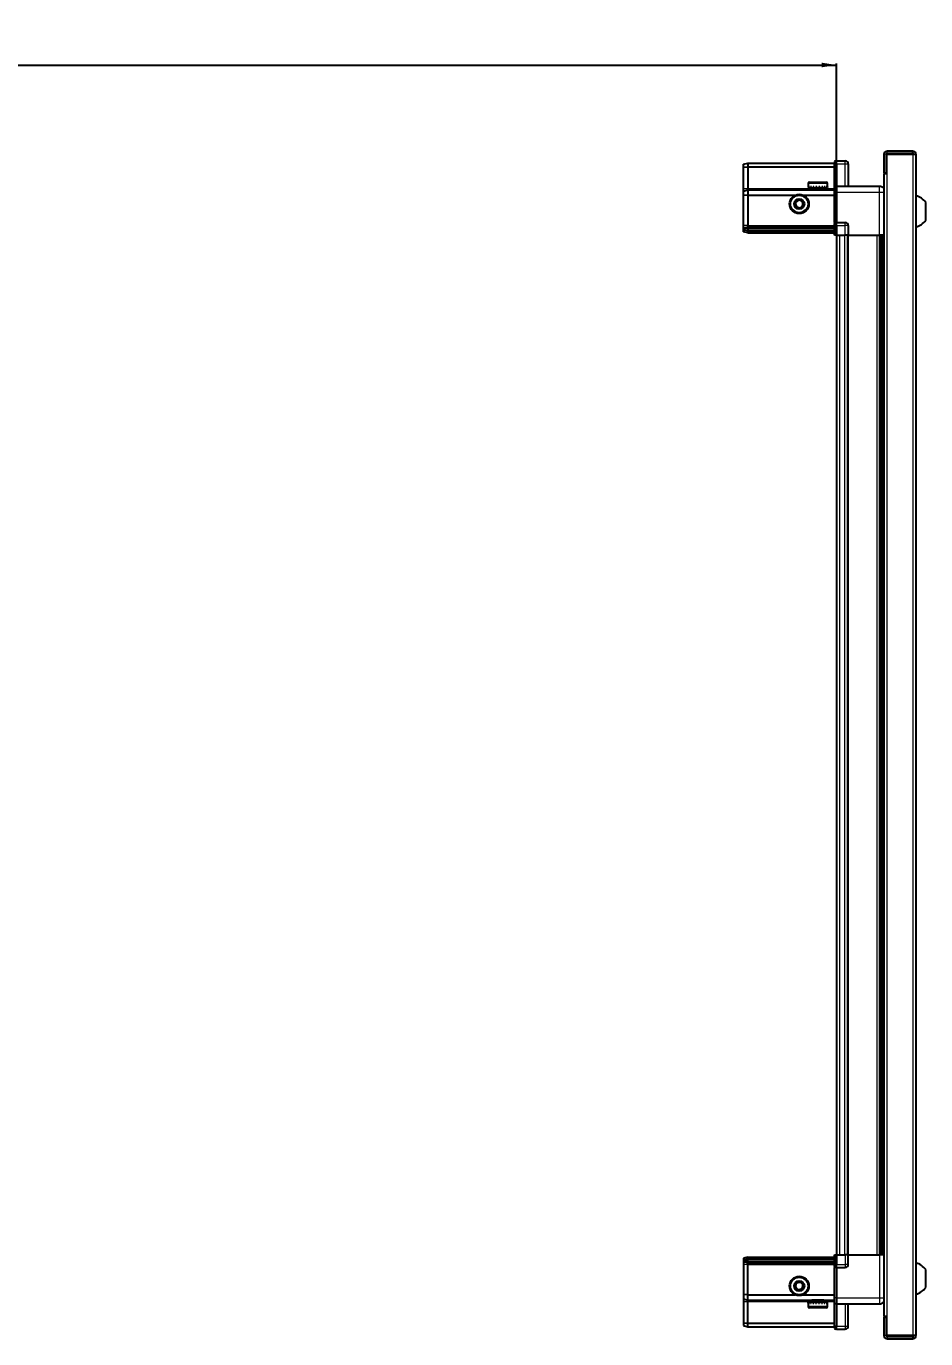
# Model space of a CAD drawing. Header units: millimetres. Extents: x 834 to 4245, y -510 to 2026.
# Drawn here: x 2665 to 3270, y 1077 to 1960 of the extents above; entities that cross this region are included whole.
import ezdxf

# ---------------------------------------------------------------- set-up
doc = ezdxf.new("R2010")
doc.units = ezdxf.units.MM
doc.layers.add('FORMAT', color=7, linetype='Continuous')
doc.styles.add('SLDTEXTSTYLE0', font='TXT', dxfattribs={"width": 0.75})
doc.dimstyles.new('SLDDIMSTYLE0', dxfattribs={"dimtxt": 20, "dimasz": 10, "dimexe": 0, "dimexo": 0.0625, "dimgap": 5, "dimtad": 2, "dimdec": 1, "dimrnd": 1e-09, "dimzin": 12, "dimdsep": 46, "dimtxsty": 'SLDTEXTSTYLE0', "dimsah": 1, "dimcen": 0.09, "dimadec": 0, "dimazin": 3, "dimtfac": 1, "dimtofl": 0, "dimtmove": 0, "dimatfit": 3, "dimfxl": 0, "dimfrac": 2, "dimtolj": 1, "dimtzin": 12, "dimarcsym": 0})

# ---------------------------------------------------------------- blocks, each defined once
blk = doc.blocks.new('_D_4')
at = {"layer": 'FORMAT'}
for p, q in [((1910.07, 1819.77), (1910.07, 1935.26)), ((1910.07, 1934.26), (3210.07, 1934.26)), ((3210.07, 1819.77), (3210.07, 1935.26))]:
    blk.add_line(p, q, dxfattribs=at)
for points in [[(1910.07, 1934.26), (1920.07, 1932.72), (1920.07, 1935.8)], [(3210.07, 1934.26), (3200.07, 1935.8), (3200.07, 1932.72)]]:
    blk.add_solid(points, dxfattribs=at)
at = {"layer": 'FORMAT', "insert": (2530.51, 1960.04), "char_height": 20, "attachment_point": 1, "style": 'SLDTEXTSTYLE0'}
blk.add_mtext('1300', dxfattribs=at)

msp = doc.modelspace()

# ---------------------------------------------------------------- linework, layer by layer
at = {"color": 7, "linetype": 'Continuous', "lineweight": 25}
for p, q in [((3241.92, 1874.16), (3241.92, 1861.76)), ((3243.42, 1874.16), (3243.42, 1861.76)), ((3243.92, 1861.26), (3243.92, 1874.16)), ((3243.92, 1874.16), (3261.32, 1874.16)), ((3261.32, 1876.26), (3244.02, 1876.26)), ((3261.32, 1874.76), (3244.02, 1874.76)), ((3261.32, 1874.76), (3261.32, 1876.26)), ((3261.32, 1874.16), (3263.42, 1874.16)), ((3263.42, 1874.16), (3263.42, 1079.36)), ((3147.42, 1867.45), (3150.42, 1868.26)), ((3147.42, 1865.6), (3147.42, 1867.45)), ((3147.42, 1865.6), (3150.42, 1865.76)), ((3147.42, 1851.26), (3147.42, 1865.6)), ((3150.42, 1868.26), (3150.42, 1865.76)), ((3150.42, 1868.26), (3208.72, 1868.26)), ((3150.42, 1865.76), (3150.42, 1851.26)), ((3150.42, 1865.76), (3208.72, 1865.76)), ((3209.59, 1869.76), (3208.72, 1869.26)), ((3209.59, 1869.76), (3208.72, 1869.26)), ((3208.72, 1869.26), (3208.72, 1867.76)), ((3208.72, 1852.96), (3208.72, 1867.76)), ((3209.92, 1869.76), (3209.59, 1869.76)), ((3209.92, 1869.76), (3209.59, 1869.76)), ((3209.92, 1869.76), (3209.92, 1869.76)), ((3209.92, 1867.76), (3209.92, 1869.76)), ((3209.92, 1869.76), (3215.92, 1869.76)), ((3209.92, 1867.76), (3209.92, 1852.96)), ((3217.92, 1867.76), (3217.92, 1852.76)), ((3190.92, 1854.66), (3190.92, 1851.76)), ((3191.72, 1855.46), (3203.12, 1855.46)), ((3203.92, 1851.76), (3203.92, 1854.66)), ((3241.82, 1861.26), (3241.82, 1092.26)), ((3241.82, 1861.26), (3243.92, 1861.26)), ((3241.92, 1861.76), (3243.42, 1861.76)), ((3147.42, 1849.45), (3147.42, 1851.26)), ((3147.42, 1849.45), (3150.42, 1850.26)), ((3147.42, 1846.42), (3147.42, 1849.45)), ((3150.42, 1846.76), (3147.42, 1846.42)), ((3147.42, 1826.26), (3147.42, 1846.42)), ((3150.42, 1851.26), (3150.42, 1850.26)), ((3150.42, 1850.26), (3150.42, 1846.76)), ((3150.42, 1850.26), (3208.72, 1850.26)), ((3150.42, 1846.76), (3150.42, 1826.26)), ((3150.42, 1846.76), (3182.42, 1846.76)), ((3187.42, 1846.76), (3208.72, 1846.76)), ((3190.92, 1851.76), (3190.96, 1851.76)), ((3191.08, 1852.26), (3190.96, 1852.26)), ((3190.96, 1852.26), (3190.96, 1851.76)), ((3190.96, 1851.76), (3191.08, 1851.76)), ((3191.08, 1852.26), (3191.08, 1851.76)), ((3191.08, 1851.76), (3191.49, 1851.76)), ((3191.83, 1852.26), (3191.49, 1852.26)), ((3191.49, 1852.26), (3191.49, 1851.76)), ((3191.49, 1851.76), (3191.83, 1851.76)), ((3191.83, 1852.26), (3191.83, 1851.76)), ((3191.83, 1851.76), (3192.6, 1851.76)), ((3193.12, 1852.26), (3192.6, 1852.26)), ((3192.6, 1852.26), (3192.6, 1851.76)), ((3192.6, 1851.76), (3193.12, 1851.76)), ((3193.02, 1851.76), (3193.02, 1851.66)), ((3193.02, 1851.66), (3201.82, 1851.66)), ((3193.12, 1852.26), (3193.12, 1851.76)), ((3193.12, 1851.76), (3194.18, 1851.76)), ((3193.42, 1851.26), (3194.11, 1850.77)), ((3193.42, 1851.26), (3201.42, 1851.26)), ((3194.11, 1850.77), (3193.42, 1850.29)), ((3193.42, 1850.29), (3193.42, 1850.26)), ((3193.42, 1850.29), (3201.42, 1850.29)), ((3194.11, 1850.77), (3200.73, 1850.77)), ((3194.84, 1852.26), (3194.18, 1852.26)), ((3194.18, 1852.26), (3194.18, 1851.76)), ((3194.18, 1851.76), (3194.84, 1851.76)), ((3194.84, 1852.26), (3194.84, 1851.76)), ((3194.84, 1851.76), (3196.08, 1851.76)), ((3196.81, 1852.26), (3196.08, 1852.26)), ((3196.08, 1852.26), (3196.08, 1851.76)), ((3196.08, 1851.76), (3196.51, 1851.76)), ((3196.51, 1852.26), (3196.51, 1851.76)), ((3196.81, 1852.26), (3196.81, 1851.76)), ((3196.81, 1851.76), (3198.11, 1851.76)), ((3198.84, 1852.26), (3198.11, 1852.26)), ((3198.11, 1852.26), (3198.11, 1851.76)), ((3198.38, 1852.26), (3198.38, 1851.76)), ((3198.38, 1851.76), (3198.84, 1851.76)), ((3198.84, 1852.26), (3198.84, 1851.76)), ((3198.84, 1851.76), (3200.08, 1851.76)), ((3200.73, 1852.26), (3200.08, 1852.26)), ((3200.08, 1852.26), (3200.08, 1851.76)), ((3200.08, 1851.76), (3200.73, 1851.76)), ((3200.73, 1852.26), (3200.73, 1851.76)), ((3200.73, 1851.76), (3201.78, 1851.76)), ((3200.73, 1850.77), (3201.42, 1851.26)), ((3201.42, 1850.29), (3200.73, 1850.77)), ((3201.42, 1850.26), (3201.42, 1850.29)), ((3202.3, 1852.26), (3201.78, 1852.26)), ((3201.78, 1852.26), (3201.78, 1851.76)), ((3201.78, 1851.76), (3202.3, 1851.76)), ((3201.82, 1851.66), (3201.82, 1851.76)), ((3202.3, 1852.26), (3202.3, 1851.76)), ((3202.3, 1851.76), (3203.06, 1851.76)), ((3203.39, 1852.26), (3203.06, 1852.26)), ((3203.06, 1852.26), (3203.06, 1851.76)), ((3203.06, 1851.76), (3203.39, 1851.76)), ((3203.39, 1852.26), (3203.39, 1851.76)), ((3203.39, 1851.76), (3203.78, 1851.76)), ((3203.89, 1852.26), (3203.78, 1852.26)), ((3203.78, 1852.26), (3203.78, 1851.76)), ((3203.78, 1851.76), (3203.89, 1851.76)), ((3203.89, 1852.26), (3203.89, 1851.76)), ((3203.89, 1851.76), (3203.92, 1851.76)), ((3208.72, 1852.76), (3208.72, 1852.96)), ((3209.92, 1852.76), (3208.72, 1852.76)), ((3208.72, 1848.76), (3208.72, 1852.76)), ((3208.72, 1828.46), (3208.72, 1848.76)), ((3209.92, 1852.96), (3209.92, 1852.76)), ((3209.92, 1852.76), (3209.92, 1848.76)), ((3209.92, 1852.76), (3238.92, 1852.76)), ((3209.92, 1848.76), (3209.92, 1828.46)), ((3270.02, 1829.76), (3270.02, 1841.76)), ((3208.72, 1828.26), (3208.72, 1828.46)), ((3209.92, 1828.26), (3208.72, 1828.26)), ((3208.72, 1828.26), (3208.72, 1827.58)), ((3209.92, 1828.46), (3209.92, 1828.26)), ((3209.92, 1826.26), (3209.92, 1828.26)), ((3209.92, 1828.26), (3215.92, 1828.26)), ((3209.92, 1826.26), (3209.92, 1828.26)), ((3147.42, 1824.45), (3147.42, 1826.26)), ((3150.42, 1825.26), (3147.42, 1824.45)), ((3147.42, 1823.71), (3147.42, 1824.45)), ((3150.42, 1824.26), (3147.42, 1823.71)), ((3147.42, 1823.21), (3147.42, 1823.71)), ((3150.42, 1822.76), (3147.42, 1823.21)), ((3147.42, 1822.06), (3147.42, 1823.21)), ((3150.42, 1821.26), (3147.42, 1822.06)), ((3150.42, 1826.26), (3150.42, 1825.26)), ((3150.42, 1825.26), (3150.42, 1824.26)), ((3150.42, 1825.26), (3208.72, 1825.26)), ((3150.42, 1824.26), (3208.72, 1824.26)), ((3150.42, 1824.26), (3150.42, 1822.76)), ((3150.42, 1822.76), (3150.42, 1821.26)), ((3150.42, 1822.76), (3208.72, 1822.76)), ((3150.42, 1821.26), (3208.72, 1821.26)), ((3208.72, 1819.76), (3208.72, 1827.58)), ((3209.59, 1819.76), (3208.72, 1819.76)), ((3209.59, 1826.26), (3209.59, 1819.76)), ((3209.92, 1819.76), (3209.59, 1819.76)), ((3209.92, 1826.26), (3209.92, 1819.76)), ((3209.92, 1819.76), (3215.92, 1819.76)), ((3210.07, 1819.76), (3210.07, 1133.76)), ((3217.92, 1819.76), (3215.92, 1819.76)), ((3217.27, 1819.76), (3217.27, 1133.76)), ((3217.92, 1826.26), (3217.92, 1819.76)), ((3217.92, 1819.76), (3238.92, 1819.76)), ((3239.94, 1133.76), (3239.94, 1819.76)), ((3239.98, 1133.76), (3239.98, 1819.76)), ((3241.77, 1819.76), (3241.77, 1133.76)), ((3150.42, 1132.26), (3147.42, 1131.45)), ((3147.42, 1131.45), (3147.42, 1130.3)), ((3150.42, 1130.76), (3147.42, 1130.3)), ((3150.42, 1130.76), (3150.42, 1132.26)), ((3150.42, 1132.26), (3208.72, 1132.26)), ((3150.42, 1129.26), (3150.42, 1130.76)), ((3150.42, 1130.76), (3208.72, 1130.76)), ((3208.72, 1125.93), (3208.72, 1133.76)), ((3208.72, 1133.76), (3209.59, 1133.76)), ((3209.59, 1133.76), (3209.59, 1133.76)), ((3209.59, 1133.76), (3209.59, 1127.26)), ((3209.92, 1133.76), (3209.59, 1133.76)), ((3209.92, 1133.76), (3209.92, 1127.26)), ((3209.92, 1133.76), (3209.92, 1133.76)), ((3209.92, 1133.76), (3209.92, 1127.26)), ((3209.92, 1133.76), (3215.92, 1133.76)), ((3217.92, 1133.76), (3215.92, 1133.76)), ((3217.92, 1127.26), (3217.92, 1133.76)), ((3217.92, 1133.76), (3238.92, 1133.76)), ((3147.42, 1130.3), (3147.42, 1129.8)), ((3150.42, 1129.26), (3147.42, 1129.8)), ((3147.42, 1129.8), (3147.42, 1129.06)), ((3150.42, 1128.26), (3147.42, 1129.06)), ((3147.42, 1129.06), (3147.42, 1127.26)), ((3147.42, 1127.26), (3147.42, 1107.09)), ((3150.42, 1129.26), (3208.72, 1129.26)), ((3150.42, 1128.26), (3150.42, 1129.26)), ((3150.42, 1128.26), (3208.72, 1128.26)), ((3150.42, 1127.26), (3150.42, 1128.26)), ((3150.42, 1106.76), (3150.42, 1127.26)), ((3208.72, 1125.93), (3208.72, 1125.26)), ((3209.92, 1125.26), (3208.72, 1125.26)), ((3208.72, 1125.06), (3208.72, 1125.26)), ((3208.72, 1104.76), (3208.72, 1125.06)), ((3209.92, 1125.26), (3209.92, 1127.26)), ((3209.92, 1125.26), (3209.92, 1125.06)), ((3209.92, 1125.26), (3215.92, 1125.26)), ((3209.92, 1125.06), (3209.92, 1104.76)), ((3270.02, 1111.76), (3270.02, 1123.76)), ((3150.42, 1106.76), (3147.42, 1107.09)), ((3147.42, 1107.09), (3147.42, 1104.06)), ((3147.42, 1104.06), (3150.42, 1103.26)), ((3147.42, 1104.06), (3147.42, 1102.26)), ((3150.42, 1106.76), (3182.42, 1106.76)), ((3150.42, 1103.26), (3150.42, 1106.76)), ((3187.42, 1106.76), (3208.72, 1106.76)), ((3208.72, 1100.76), (3208.72, 1104.76)), ((3209.92, 1104.76), (3209.92, 1100.76)), ((3147.42, 1102.26), (3147.42, 1087.91)), ((3150.42, 1103.26), (3208.72, 1103.26)), ((3150.42, 1102.26), (3150.42, 1103.26)), ((3150.42, 1087.76), (3150.42, 1102.26)), ((3190.92, 1101.76), (3190.92, 1098.86)), ((3190.94, 1101.76), (3190.92, 1101.76)), ((3190.94, 1101.26), (3190.94, 1101.76)), ((3191.04, 1101.76), (3190.94, 1101.76)), ((3190.94, 1101.26), (3191.04, 1101.26)), ((3191.04, 1101.26), (3191.04, 1101.76)), ((3191.41, 1101.76), (3191.04, 1101.76)), ((3191.41, 1101.26), (3191.41, 1101.76)), ((3191.73, 1101.76), (3191.41, 1101.76)), ((3191.41, 1101.26), (3191.73, 1101.26)), ((3203.12, 1098.06), (3191.72, 1098.06)), ((3191.73, 1101.26), (3191.73, 1101.76)), ((3192.47, 1101.76), (3191.73, 1101.76)), ((3192.47, 1101.26), (3192.47, 1101.76)), ((3192.97, 1101.76), (3192.47, 1101.76)), ((3192.47, 1101.26), (3192.97, 1101.26)), ((3192.97, 1101.26), (3192.97, 1101.76)), ((3194.01, 1101.76), (3192.97, 1101.76)), ((3193.02, 1101.86), (3193.02, 1101.76)), ((3201.82, 1101.86), (3193.02, 1101.86)), ((3193.42, 1103.26), (3193.42, 1103.22)), ((3193.42, 1103.22), (3194.11, 1102.74)), ((3201.42, 1103.22), (3193.42, 1103.22)), ((3194.11, 1102.74), (3193.42, 1102.26)), ((3201.42, 1102.26), (3193.42, 1102.26)), ((3194.01, 1101.26), (3194.01, 1101.76)), ((3194.66, 1101.76), (3194.01, 1101.76)), ((3194.01, 1101.26), (3194.66, 1101.26)), ((3200.73, 1102.74), (3194.11, 1102.74)), ((3194.66, 1101.26), (3194.66, 1101.76)), ((3195.89, 1101.76), (3194.66, 1101.76)), ((3195.89, 1101.26), (3195.89, 1101.76)), ((3196.38, 1101.76), (3195.89, 1101.76)), ((3195.89, 1101.26), (3196.61, 1101.26)), ((3196.38, 1101.26), (3196.38, 1101.76)), ((3196.61, 1101.26), (3196.61, 1101.76)), ((3197.91, 1101.76), (3196.61, 1101.76)), ((3197.91, 1101.26), (3197.91, 1101.76)), ((3197.91, 1101.26), (3198.64, 1101.26)), ((3198.25, 1101.26), (3198.25, 1101.76)), ((3198.64, 1101.76), (3198.25, 1101.76)), ((3198.64, 1101.26), (3198.64, 1101.76)), ((3199.89, 1101.76), (3198.64, 1101.76)), ((3199.89, 1101.26), (3199.89, 1101.76)), ((3200.56, 1101.76), (3199.89, 1101.76)), ((3199.89, 1101.26), (3200.56, 1101.26)), ((3200.56, 1101.26), (3200.56, 1101.76)), ((3201.63, 1101.76), (3200.56, 1101.76)), ((3200.73, 1102.74), (3201.42, 1103.22)), ((3201.42, 1102.26), (3200.73, 1102.74)), ((3201.42, 1103.22), (3201.42, 1103.26)), ((3201.63, 1101.26), (3201.63, 1101.76)), ((3202.16, 1101.76), (3201.63, 1101.76)), ((3201.63, 1101.26), (3202.16, 1101.26)), ((3201.82, 1101.76), (3201.82, 1101.86)), ((3202.16, 1101.26), (3202.16, 1101.76)), ((3202.95, 1101.76), (3202.16, 1101.76)), ((3202.95, 1101.26), (3202.95, 1101.76)), ((3203.3, 1101.76), (3202.95, 1101.76)), ((3202.95, 1101.26), (3203.3, 1101.26)), ((3203.3, 1101.26), (3203.3, 1101.76)), ((3203.74, 1101.76), (3203.3, 1101.76)), ((3203.74, 1101.26), (3203.74, 1101.76)), ((3203.87, 1101.76), (3203.74, 1101.76)), ((3203.74, 1101.26), (3203.87, 1101.26)), ((3203.87, 1101.26), (3203.87, 1101.76)), ((3203.92, 1101.76), (3203.87, 1101.76)), ((3203.92, 1098.86), (3203.92, 1101.76)), ((3209.92, 1100.76), (3208.72, 1100.76)), ((3208.72, 1100.56), (3208.72, 1100.76)), ((3208.72, 1085.76), (3208.72, 1100.56)), ((3209.92, 1100.76), (3209.92, 1100.56)), ((3209.92, 1100.76), (3238.92, 1100.76)), ((3209.92, 1100.56), (3209.92, 1085.76)), ((3209.92, 1100.56), (3209.92, 1085.76)), ((3217.92, 1085.76), (3217.92, 1100.76)), ((3147.42, 1087.91), (3150.42, 1087.76)), ((3147.42, 1087.91), (3147.42, 1086.06)), ((3150.42, 1087.76), (3208.72, 1087.76)), ((3150.42, 1085.26), (3150.42, 1087.76)), ((3243.92, 1092.26), (3241.82, 1092.26)), ((3241.92, 1091.76), (3243.42, 1091.76)), ((3241.92, 1091.76), (3241.92, 1079.36)), ((3243.42, 1091.76), (3243.42, 1079.36)), ((3243.92, 1079.36), (3243.92, 1092.26)), ((3147.42, 1086.06), (3150.42, 1085.26)), ((3150.42, 1085.26), (3208.72, 1085.26)), ((3208.72, 1085.76), (3208.72, 1084.26)), ((3208.72, 1084.26), (3209.59, 1083.76)), ((3209.92, 1083.76), (3209.59, 1083.76)), ((3209.92, 1083.76), (3209.92, 1085.76)), ((3209.92, 1083.76), (3215.92, 1083.76)), ((3261.32, 1079.36), (3243.92, 1079.36)), ((3244.02, 1078.76), (3261.32, 1078.76)), ((3263.42, 1079.36), (3261.32, 1079.36)), ((3261.32, 1078.76), (3261.32, 1077.26)), ((3244.02, 1077.26), (3261.32, 1077.26))]:
    msp.add_line(p, q, dxfattribs=at)
at = {"color": 8, "linetype": 'Continuous', "lineweight": 18}
for p, q in [((3243.42, 1874.16), (3241.92, 1874.16)), ((3244.02, 1874.76), (3244.02, 1876.26)), ((3261.32, 1874.16), (3261.32, 1079.36)), ((3209.92, 1867.76), (3208.72, 1867.76)), ((3209.92, 1867.76), (3215.92, 1867.76)), ((3215.92, 1867.76), (3215.92, 1869.76)), ((3215.92, 1852.76), (3215.92, 1867.76)), ((3215.92, 1867.76), (3217.92, 1867.76)), ((3190.92, 1854.66), (3203.92, 1854.66)), ((3243.92, 1861.26), (3243.92, 1092.26)), ((3147.42, 1851.26), (3150.42, 1851.26)), ((3150.42, 1851.26), (3193.42, 1851.26)), ((3201.42, 1851.26), (3208.72, 1851.26)), ((3208.72, 1852.96), (3209.92, 1852.96)), ((3209.92, 1848.76), (3208.72, 1848.76)), ((3209.92, 1848.76), (3238.92, 1848.76)), ((3238.92, 1819.76), (3238.92, 1848.76)), ((3208.72, 1828.46), (3209.92, 1828.46)), ((3215.92, 1826.26), (3215.92, 1828.26)), ((3150.42, 1826.26), (3147.42, 1826.26)), ((3150.42, 1826.26), (3208.72, 1826.26)), ((3209.92, 1826.26), (3209.59, 1826.26)), ((3209.92, 1826.26), (3215.92, 1826.26)), ((3212.07, 1819.76), (3212.07, 1133.76)), ((3215.27, 1819.76), (3215.27, 1133.76)), ((3215.92, 1819.76), (3215.92, 1826.26)), ((3217.92, 1826.26), (3215.92, 1826.26)), ((3217.92, 1819.76), (3217.92, 1133.76)), ((3237.32, 1133.76), (3237.32, 1819.76)), ((3238.74, 1819.76), (3238.74, 1133.76)), ((3241.18, 1133.76), (3241.18, 1819.76)), ((3209.92, 1133.76), (3209.59, 1133.76)), ((3215.92, 1133.76), (3215.92, 1127.26)), ((3238.92, 1133.76), (3238.92, 1104.76)), ((3150.42, 1127.26), (3147.42, 1127.26)), ((3150.42, 1127.26), (3208.72, 1127.26)), ((3209.92, 1125.06), (3208.72, 1125.06)), ((3209.92, 1127.26), (3209.59, 1127.26)), ((3209.92, 1127.26), (3215.92, 1127.26)), ((3217.92, 1127.26), (3215.92, 1127.26)), ((3215.92, 1127.26), (3215.92, 1125.26)), ((3209.92, 1104.76), (3208.72, 1104.76)), ((3209.92, 1104.76), (3238.92, 1104.76)), ((3147.42, 1102.26), (3150.42, 1102.26)), ((3150.42, 1102.26), (3193.42, 1102.26)), ((3203.92, 1098.86), (3190.92, 1098.86)), ((3201.42, 1102.26), (3208.72, 1102.26)), ((3209.92, 1100.56), (3208.72, 1100.56)), ((3215.92, 1100.76), (3215.92, 1085.76)), ((3209.92, 1085.76), (3208.72, 1085.76)), ((3209.92, 1085.76), (3215.92, 1085.76)), ((3215.92, 1085.76), (3217.92, 1085.76)), ((3215.92, 1085.76), (3215.92, 1083.76)), ((3243.42, 1079.36), (3241.92, 1079.36)), ((3244.02, 1078.76), (3244.02, 1077.26))]:
    msp.add_line(p, q, dxfattribs=at)
at = {"color": 7, "linetype": 'Continuous', "lineweight": 25}
for centre, radius in [((3184.92, 1840.76), 6.5), ((3184.92, 1840.76), 3.46), ((3184.92, 1112.76), 6.5), ((3184.92, 1112.76), 3.46)]:
    msp.add_circle(centre, radius, dxfattribs=at)
at = {"color": 8, "linetype": 'Continuous', "lineweight": 18}
for centre in [(3184.92, 1840.76), (3184.92, 1112.76)]:
    msp.add_circle(centre, 5.7, dxfattribs=at)
at = {"color": 7, "linetype": 'Continuous', "lineweight": 25}
for centre, radius, start, end in [((3244.02, 1874.16), 2.1, 90, 180), ((3244.02, 1874.16), 0.6, 90, 180), ((3261.32, 1874.16), 2.1, 360, 90), ((3261.32, 1874.16), 0.6, 360, 90), ((3215.92, 1867.76), 2, 0, 90), ((3191.72, 1854.66), 0.8, 90, 180), ((3203.12, 1854.66), 0.8, 0, 90), ((3193.02, 1851.26), 0.4, 0, 90), ((3201.82, 1851.26), 0.4, 90, 180), ((3260.4, 1834.73), 11.91, 36.1266, 75.29965), ((3184.92, 1840.76), 2.5, 120.74103, 180.74103), ((3184.92, 1840.76), 2.5, 180.74103, 240.74103), ((3184.92, 1840.76), 2.5, 60.74103, 120.74103), ((3184.92, 1840.76), 2.5, 240.74103, 300.74103), ((3184.92, 1840.76), 2.5, 0.74103, 60.74103), ((3184.92, 1840.76), 2.5, 300.74103, 0.74103), ((3215.92, 1826.26), 2, 0, 90), ((3260.4, 1836.78), 11.91, 284.70035, 323.8734), ((3215.92, 1127.26), 2, 270, 0), ((3260.4, 1116.73), 11.91, 36.1266, 75.29965), ((3184.92, 1112.76), 2.5, 155.91157, 215.91157), ((3184.92, 1112.76), 2.5, 95.91157, 155.91157), ((3184.92, 1112.76), 2.5, 35.91157, 95.91157), ((3184.92, 1112.76), 2.5, 335.91157, 35.91157), ((3184.92, 1112.76), 2.5, 215.91157, 275.91157), ((3184.92, 1112.76), 2.5, 275.91157, 335.91157), ((3260.4, 1118.78), 11.91, 284.70035, 323.8734), ((3191.72, 1098.86), 0.8, 180, 270), ((3193.02, 1102.26), 0.4, 270, 360), ((3201.82, 1102.26), 0.4, 180, 270), ((3203.12, 1098.86), 0.8, 270, 360), ((3215.92, 1085.76), 2, 270, 0), ((3244.02, 1079.36), 2.1, 180, 270), ((3244.02, 1079.36), 0.6, 180, 270), ((3261.32, 1079.36), 2.1, 270, 0), ((3261.32, 1079.36), 0.6, 270, 0)]:
    msp.add_arc(centre, radius, start, end, dxfattribs=at)
for centre, start_param, end_param in [((3206.12, 1826.26), 0, 0.722734), ((3206.12, 1127.26), 5.560451, 6.283185)]:
    msp.add_ellipse(centre, major_axis=(3.46, 0), ratio=0.57735, start_param=start_param, end_param=end_param, dxfattribs=at)
for points, knots in [([(3238.92, 1852.76), (3239.36, 1852.71), (3240.04, 1852.64), (3240.85, 1852.2), (3241.41, 1851.76), (3241.68, 1851.39), (3241.82, 1851.21)], [0, 0, 0, 0, 0.384298, 0.591173, 0.802437, 1, 1, 1, 1]), ([(3182.4, 1842.17), (3182.84, 1842.43), (3183.67, 1842.92), (3184.5, 1843.42), (3184.88, 1843.64)], [0, 0, 0, 0, 0.534686, 1, 1, 1, 1]), ([(3182.44, 1839.28), (3182.44, 1839.41), (3182.43, 1840), (3182.42, 1841), (3182.41, 1841.82), (3182.4, 1842.17)], [0, 0, 0, 0, 0.133125, 0.637099, 1, 1, 1, 1]), ([(3184.96, 1837.87), (3184.51, 1838.12), (3183.67, 1838.59), (3182.83, 1839.06), (3182.44, 1839.28)], [0, 0, 0, 0, 0.534686, 1, 1, 1, 1]), ([(3184.88, 1843.64), (3185.33, 1843.39), (3186.17, 1842.92), (3187.01, 1842.45), (3187.4, 1842.23)], [0, 0, 0, 0, 0.534686, 1, 1, 1, 1]), ([(3187.44, 1839.35), (3186.99, 1839.08), (3186.17, 1838.59), (3185.34, 1838.1), (3184.96, 1837.87)], [0, 0, 0, 0, 0.534686, 1, 1, 1, 1]), ([(3187.4, 1842.23), (3187.4, 1841.89), (3187.42, 1841.06), (3187.43, 1840.07), (3187.44, 1839.47), (3187.44, 1839.35)], [0, 0, 0, 0, 0.362901, 0.866875, 1, 1, 1, 1]), ([(3241.77, 1819.76), (3241.73, 1819.76), (3241.51, 1819.76), (3240.79, 1819.76), (3239.83, 1819.76), (3239.18, 1819.76), (3238.92, 1819.76)], [0, 0, 0, 0, 0.071707, 0.420979, 0.770251, 1, 1, 1, 1]), ([(3241.77, 1133.76), (3241.73, 1133.76), (3241.51, 1133.76), (3240.79, 1133.76), (3239.83, 1133.76), (3239.18, 1133.76), (3238.92, 1133.76)], [0, 0, 0, 0, 0.071707, 0.420979, 0.770251, 1, 1, 1, 1]), ([(3182.05, 1112.46), (3182.26, 1112.93), (3182.65, 1113.81), (3183.04, 1114.69), (3183.23, 1115.1)], [0, 0, 0, 0, 0.534686, 1, 1, 1, 1]), ([(3183.23, 1115.1), (3183.57, 1115.13), (3184.39, 1115.22), (3185.38, 1115.32), (3185.97, 1115.38), (3186.1, 1115.39)], [0, 0, 0, 0, 0.362901, 0.866875, 1, 1, 1, 1]), ([(3186.1, 1115.39), (3186.4, 1114.97), (3186.97, 1114.19), (3187.53, 1113.42), (3187.79, 1113.05)], [0, 0, 0, 0, 0.534686, 1, 1, 1, 1]), ([(3187.79, 1113.05), (3187.58, 1112.58), (3187.19, 1111.7), (3186.79, 1110.83), (3186.61, 1110.42)], [0, 0, 0, 0, 0.534686, 1, 1, 1, 1]), ([(3183.74, 1110.12), (3183.44, 1110.54), (3182.87, 1111.32), (3182.31, 1112.1), (3182.05, 1112.46)], [0, 0, 0, 0, 0.534686, 1, 1, 1, 1]), ([(3186.61, 1110.42), (3186.49, 1110.41), (3185.89, 1110.34), (3184.9, 1110.24), (3184.08, 1110.16), (3183.74, 1110.12)], [0, 0, 0, 0, 0.1331247, 0.6370994, 1, 1, 1, 1]), ([(3238.92, 1100.76), (3239.36, 1100.8), (3240.04, 1100.88), (3240.85, 1101.31), (3241.41, 1101.75), (3241.68, 1102.12), (3241.82, 1102.31)], [0, 0, 0, 0, 0.384298, 0.591173, 0.802437, 1, 1, 1, 1])]:
    msp.add_open_spline(points, degree=3, knots=knots, dxfattribs=at)
at = {"color": 8, "linetype": 'Continuous', "lineweight": 18}
for points in [[(3238.92, 1848.76), (3238.92, 1849.28), (3238.92, 1850.33), (3238.92, 1851.65), (3238.92, 1852.58), (3238.92, 1852.7), (3238.92, 1852.76)], [(3238.92, 1104.76), (3238.92, 1104.23), (3238.92, 1103.18), (3238.92, 1101.86), (3238.92, 1100.94), (3238.92, 1100.82), (3238.92, 1100.76)]]:
    msp.add_open_spline(points, degree=3, dxfattribs=at)
for points in [[(3238.92, 1848.76), (3239.36, 1848.76), (3240.04, 1848.76), (3240.85, 1848.76), (3241.41, 1848.76), (3241.68, 1848.76), (3241.82, 1848.76)], [(3238.92, 1104.76), (3239.36, 1104.76), (3240.04, 1104.76), (3240.85, 1104.76), (3241.41, 1104.76), (3241.68, 1104.76), (3241.82, 1104.76)]]:
    msp.add_open_spline(points, degree=3, knots=[0, 0, 0, 0, 0.384298, 0.591173, 0.802437, 1, 1, 1, 1], dxfattribs=at)

# ---------------------------------------------------------------- dimensions: what is measured, and where the dimension line sits
at = {"layer": 'FORMAT'}
dim = msp.add_linear_dim(base=(3210.07, 1934.26), p1=(1910.07, 1819.76), p2=(3210.07, 1819.76), angle=0, dimstyle='SLDDIMSTYLE0', dxfattribs=at)
dim.commit()
dim.dimension.update_dxf_attribs({"geometry": '_D_4', "text_midpoint": (2560.07, 1934.26), "dimtype": 160})

doc.saveas('drawing.dxf')
